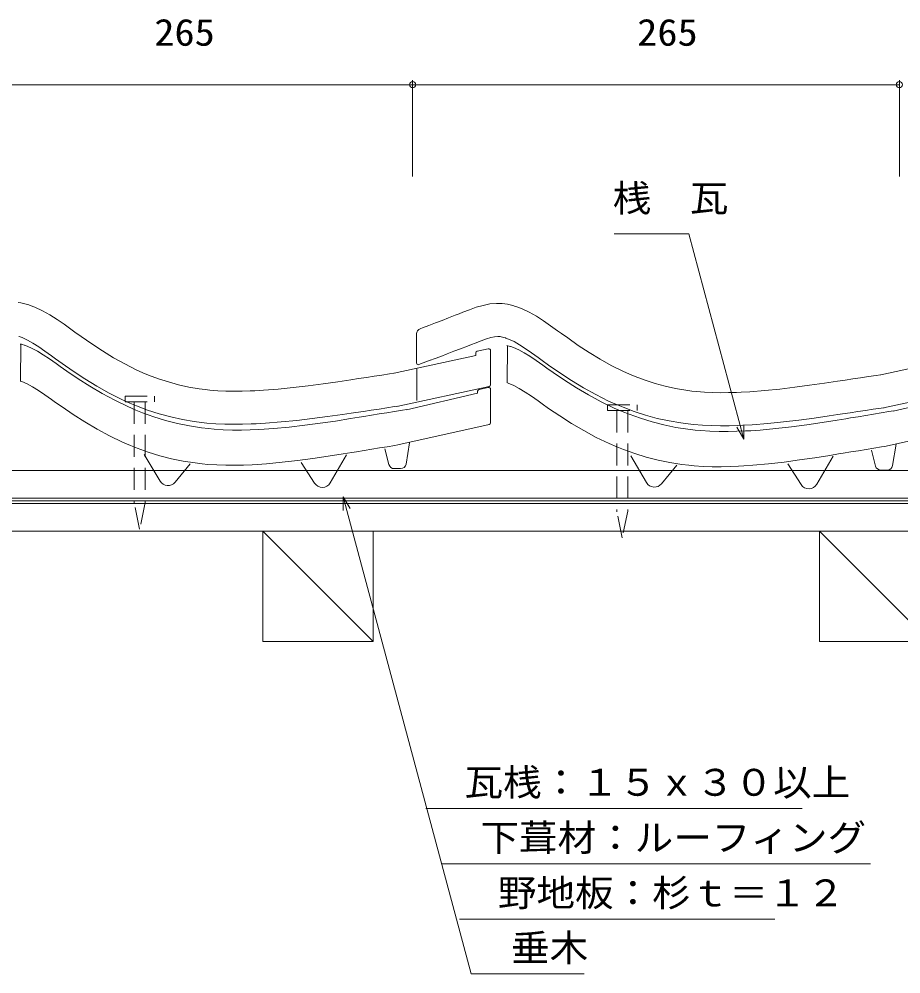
# Model space of a CAD drawing. Units: millimetres, scale not verified. Extents: x -558 to 544, y -250 to 270.
# Drawn here: x -190 to 290, y -250 to 270 of the extents above; entities that cross this region are included whole.
import ezdxf
from ezdxf.enums import TextEntityAlignment as Align

# ---------------------------------------------------------------- set-up
doc = ezdxf.new("R2010")
doc.units = ezdxf.units.MM
doc.header["$LTSCALE"] = 10
doc.linetypes.add('DASHED1', pattern=[1.8, 1.2, -0.6])
doc.linetypes.add('DASHED3', pattern=[4, 3, -1])
doc.layers.add('0-0_LAYER001', color=4, linetype='Continuous', lineweight=18)
doc.layers.add('0-1_LAYER004', color=2, linetype='Continuous', lineweight=18)
doc.styles.add('ＭＳ ゴシック', font='')
doc.styles.get('ＭＳ ゴシック').set_extended_font_data('MS Gothic')

msp = doc.modelspace()

# ---------------------------------------------------------------- linework, layer by layer
at = {"layer": '0-0_LAYER001', "color": 7}
for p, q in [((-465.8, 234.26), (289.2, 234.26)), ((24.2, 235.96), (24.2, 184.26)), ((289.2, 235.96), (289.2, 184.26)), ((134, 153.06), (174.5, 153.06)), ((204.44, 41.32), (174.5, 153.06)), ((-373.29, 24.22), (532.61, 24.22)), ((532.61, 9.22), (-319.54, 9.22)), ((-313.29, 7.72), (532.61, 7.72)), ((532.61, 6.22), (-313.29, 6.22)), ((-13.61, 10.01), (-13.61, 2.51)), ((-13.61, 10.01), (-9.86, 3.52)), ((-13.61, 10.01), (56, -249.76)), ((532.61, -8.78), (-313.29, -8.78)), ((2.71, -68.78), (-57.29, -8.78)), ((245.71, -8.78), (305.71, -68.78)), ((31.87, -159.7), (236.31, -159.7)), ((40.11, -189.79), (273.51, -189.79)), ((49.65, -219.89), (221.33, -219.89)), ((56, -249.76), (117.68, -249.76))]:
    msp.add_line(p, q, dxfattribs=at)
at = {"layer": '0-0_LAYER001', "color": 2}
for p, q in [((24.2, 234.26), (-240.8, 234.26)), ((24.2, 236.76), (24.2, 184.26)), ((289.2, 234.26), (24.2, 234.26)), ((289.2, 236.76), (289.2, 184.26)), ((532.61, 24.22), (-373.29, 24.22)), ((532.61, 9.22), (-319.54, 9.22)), ((532.61, 6.22), (-313.29, 6.22)), ((-13.61, 10.01), (56, -249.76)), ((532.61, -8.78), (-313.29, -8.78)), ((-57.29, -8.78), (2.71, -68.78)), ((245.71, -8.78), (305.71, -68.78)), ((31.48, -159.7), (236.31, -159.7)), ((40.11, -189.79), (273.51, -189.79)), ((49.65, -219.89), (221.33, -219.89)), ((56, -249.76), (117.68, -249.76))]:
    msp.add_line(p, q, dxfattribs=at)
at = {"layer": '0-0_LAYER001'}
for p, q in [((28.34, 101.42), (28.77, 101.58)), ((26.31, 82.85), (26.31, 98.57)), ((-189.36, 93.1), (-189.32, 93.09)), ((-189.32, 93.09), (-188.74, 92.97)), ((-189, 93), (-189.17, 72.83)), ((-188.74, 92.97), (-188.08, 92.81)), ((-188.08, 92.81), (-187.29, 92.58)), ((-187.29, 92.58), (-187.11, 92.52)), ((-187.11, 92.52), (-185.65, 91.99)), ((-185.65, 91.99), (-182.82, 90.72)), ((-182.82, 90.72), (-179.95, 89.17)), ((-179.95, 89.17), (-176.83, 87.24)), ((65.42, 90.55), (59.42, 89.3)), ((66.63, 89.57), (66.63, 70.99)), ((75.5, 92.29), (75.54, 92.28)), ((75.54, 92.28), (76.12, 92.16)), ((75.86, 92.19), (75.69, 72.02)), ((76.12, 92.16), (76.78, 92)), ((76.78, 92), (77.57, 91.77)), ((77.57, 91.77), (77.75, 91.72)), ((77.75, 91.72), (79.21, 91.18)), ((79.21, 91.18), (82.04, 89.92)), ((82.04, 89.92), (84.91, 88.36)), ((84.91, 88.36), (88.03, 86.43)), ((-176.83, 87.24), (-173.46, 84.97)), ((-173.46, 84.97), (-169.84, 82.43)), ((14.17, 77.22), (58.63, 86.87)), ((27.66, 81.91), (33.84, 84.25)), ((58.63, 88.32), (58.63, 86.87)), ((88.03, 86.43), (91.39, 84.17)), ((91.39, 84.17), (95.02, 81.63)), ((279.03, 76.41), (323.49, 86.06)), ((-169.84, 82.43), (-167.61, 80.86)), ((-167.61, 80.86), (-164.07, 78.4)), ((-164.07, 78.4), (-157.88, 74.23)), ((26.45, 62.33), (26.45, 79.53)), ((95.02, 81.63), (97.25, 80.05)), ((97.25, 80.05), (100.79, 77.59)), ((-189.33, 72.96), (-188.58, 72.68)), ((-157.88, 74.23), (-151.47, 70.15)), ((100.79, 77.59), (106.98, 73.43)), ((106.98, 73.43), (113.39, 69.35)), ((-188.58, 72.68), (-185.61, 71.36)), ((-185.61, 71.36), (-182.63, 69.74)), ((-182.63, 69.74), (-179.43, 67.76)), ((-179.43, 67.76), (-176.02, 65.46)), ((-151.47, 70.15), (-144.84, 66.22)), ((65.84, 70.01), (15.71, 59.13)), ((65.41, 69.5), (60.37, 68.37)), ((66.63, 50.25), (66.63, 68.53)), ((75.53, 72.15), (76.28, 71.88)), ((76.28, 71.88), (79.25, 70.55)), ((79.25, 70.55), (82.23, 68.93)), ((82.23, 68.93), (85.43, 66.95)), ((113.39, 69.35), (120.02, 65.41)), ((330.7, 69.2), (280.57, 58.32)), ((-176.02, 65.46), (-172.37, 62.91)), ((-172.37, 62.91), (-170.14, 61.34)), ((-144.84, 66.22), (-137.94, 62.49)), ((-137.94, 62.49), (-130.87, 59.07)), ((20.92, 57.38), (59.59, 66.43)), ((59.59, 67.39), (59.59, 66.43)), ((85.43, 66.95), (88.84, 64.66)), ((88.84, 64.66), (92.49, 62.1)), ((120.02, 65.41), (126.92, 61.68)), ((285.78, 56.58), (324.45, 65.63)), ((-170.14, 61.34), (-166.62, 58.89)), ((-166.62, 58.89), (-160.47, 54.75)), ((-130.87, 59.07), (-126.51, 57.18)), ((-126.51, 57.18), (-122.82, 55.71)), ((18.63, 57.12), (21.05, 57.53)), ((92.49, 62.1), (94.72, 60.53)), ((94.72, 60.53), (98.24, 58.08)), ((98.24, 58.08), (104.39, 53.94)), ((126.92, 61.68), (133.99, 58.27)), ((133.99, 58.27), (138.35, 56.38)), ((-160.47, 54.75), (-154.11, 50.7)), ((-122.82, 55.71), (-116.66, 53.51)), ((-116.66, 53.51), (-110.29, 51.55)), ((-17.76, 51.21), (-9.55, 52.5)), ((-9.55, 52.5), (-4.82, 53.26)), ((-4.82, 53.26), (-2.37, 53.66)), ((-2.37, 53.66), (1.84, 54.34)), ((1.84, 54.34), (6.04, 55.04)), ((6.04, 55.04), (10.24, 55.73)), ((10.24, 55.73), (14.44, 56.43)), ((14.44, 56.43), (18.63, 57.12)), ((104.39, 53.94), (110.75, 49.89)), ((138.35, 56.38), (142.04, 54.9)), ((142.04, 54.9), (148.2, 52.7)), ((148.2, 52.7), (154.57, 50.75)), ((255.31, 51.69), (260.04, 52.45)), ((260.04, 52.45), (262.49, 52.85)), ((262.49, 52.85), (266.7, 53.54)), ((266.7, 53.54), (270.9, 54.23)), ((270.9, 54.23), (275.1, 54.92)), ((275.1, 54.92), (279.3, 55.62)), ((279.3, 55.62), (283.48, 56.31)), ((283.48, 56.31), (285.91, 56.72)), ((-154.11, 50.7), (-147.53, 46.8)), ((-147.53, 46.8), (-140.71, 43.11)), ((-110.29, 51.55), (-103.83, 49.9)), ((-103.83, 49.9), (-97.28, 48.55)), ((-97.28, 48.55), (-90.77, 47.52)), ((-90.77, 47.52), (-86.84, 47.06)), ((-86.84, 47.06), (-83.79, 46.78)), ((-83.79, 46.78), (-78.83, 46.46)), ((-56.61, 46.76), (-51.54, 47.12)), ((-51.54, 47.12), (-42.99, 47.9)), ((-42.99, 47.9), (-34.47, 48.88)), ((-34.47, 48.88), (-26.06, 49.99)), ((-26.06, 49.99), (-17.76, 51.21)), ((65.85, 49.27), (16.26, 38.2)), ((110.75, 49.89), (117.33, 45.99)), ((154.57, 50.75), (161.03, 49.09)), ((161.03, 49.09), (167.58, 47.74)), ((167.58, 47.74), (174.09, 46.72)), ((213.32, 46.31), (221.87, 47.1)), ((221.87, 47.1), (230.39, 48.07)), ((230.39, 48.07), (238.8, 49.19)), ((238.8, 49.19), (247.1, 50.41)), ((247.1, 50.41), (255.31, 51.69)), ((330.7, 48.46), (281.12, 37.4)), ((-140.71, 43.11), (-133.72, 39.73)), ((-78.83, 46.46), (-73.86, 46.3)), ((-73.86, 46.3), (-68.96, 46.29)), ((-68.96, 46.29), (-64.13, 46.39)), ((-64.13, 46.39), (-59.41, 46.6)), ((-59.41, 46.6), (-56.61, 46.76)), ((117.33, 45.99), (124.14, 42.3)), ((124.14, 42.3), (131.14, 38.93)), ((174.09, 46.72), (178.02, 46.26)), ((178.02, 46.26), (181.07, 45.97)), ((181.07, 45.97), (186.03, 45.66)), ((186.03, 45.66), (191, 45.5)), ((191, 45.5), (195.9, 45.48)), ((195.9, 45.48), (200.73, 45.59)), ((200.73, 45.59), (205.45, 45.79)), ((205.45, 45.79), (208.25, 45.95)), ((208.25, 45.95), (213.32, 46.31)), ((-133.72, 39.73), (-129.42, 37.87)), ((-129.42, 37.87), (-125.8, 36.42)), ((-125.8, 36.42), (-119.71, 34.24)), ((2.04, 35.85), (6.23, 36.54)), ((6.23, 36.54), (10.43, 37.24)), ((10.43, 37.24), (14.61, 37.93)), ((14.61, 37.93), (16.23, 38.2)), ((20.63, 27.78), (22.57, 39.38)), ((131.14, 38.93), (135.44, 37.06)), ((135.44, 37.06), (139.06, 35.61)), ((271.09, 35.74), (275.29, 36.43)), ((275.29, 36.43), (279.47, 37.13)), ((279.47, 37.13), (281.09, 37.4)), ((285.49, 26.97), (287.43, 38.57)), ((-113.28, 18.49), (-121.82, 33.03)), ((-119.71, 34.24), (-113.43, 32.32)), ((-113.43, 32.32), (-107.06, 30.69)), ((-30.02, 30.81), (-21.74, 32.03)), ((-21.74, 32.03), (-13.55, 33.31)), ((-20.66, 17.56), (-11.72, 32.81)), ((-13.55, 33.31), (-8.82, 34.07)), ((-8.82, 34.07), (-6.37, 34.47)), ((-6.37, 34.47), (-2.17, 35.16)), ((-2.17, 35.16), (2.04, 35.85)), ((11.33, 27.51), (9.08, 36.09)), ((139.06, 35.61), (145.15, 33.44)), ((151.58, 17.69), (143.04, 32.22)), ((145.15, 33.44), (151.43, 31.51)), ((151.43, 31.51), (157.8, 29.88)), ((234.84, 30.01), (243.12, 31.22)), ((243.12, 31.22), (251.31, 32.5)), ((244.2, 16.76), (253.14, 32)), ((251.31, 32.5), (256.04, 33.27)), ((256.04, 33.27), (258.49, 33.66)), ((258.49, 33.66), (262.69, 34.35)), ((262.69, 34.35), (266.9, 35.04)), ((266.9, 35.04), (271.09, 35.74)), ((276.19, 26.71), (273.94, 35.28)), ((-107.06, 30.69), (-100.61, 29.35)), ((-105.11, 17.84), (-96.81, 27.91)), ((-100.61, 29.35), (-94.18, 28.35)), ((-94.18, 28.35), (-90.31, 27.89)), ((-90.31, 27.89), (-87.32, 27.61)), ((-87.32, 27.61), (-82.42, 27.3)), ((-82.42, 27.3), (-77.51, 27.14)), ((-77.51, 27.14), (-72.66, 27.13)), ((-72.66, 27.13), (-67.88, 27.23)), ((-67.88, 27.23), (-63.19, 27.44)), ((-63.19, 27.44), (-60.42, 27.6)), ((-60.42, 27.6), (-55.39, 27.95)), ((-55.39, 27.95), (-46.87, 28.73)), ((-46.87, 28.73), (-38.4, 29.7)), ((-38.4, 29.7), (-30.02, 30.81)), ((-29.17, 17.37), (-36.49, 28.68)), ((157.8, 29.88), (164.25, 28.55)), ((159.75, 17.04), (168.05, 27.1)), ((164.25, 28.55), (170.68, 27.54)), ((170.68, 27.54), (174.55, 27.08)), ((174.55, 27.08), (177.54, 26.81)), ((177.54, 26.81), (182.44, 26.49)), ((182.44, 26.49), (187.35, 26.34)), ((187.35, 26.34), (192.2, 26.32)), ((192.2, 26.32), (196.98, 26.43)), ((196.98, 26.43), (201.67, 26.63)), ((201.67, 26.63), (204.44, 26.79)), ((204.44, 26.79), (209.47, 27.14)), ((209.47, 27.14), (217.99, 27.92)), ((217.99, 27.92), (226.46, 28.89)), ((226.46, 28.89), (234.84, 30.01)), ((235.69, 16.57), (228.37, 27.87)), ((17.67, 25.27), (14.26, 25.27)), ((282.53, 24.46), (279.12, 24.46))]:
    msp.add_line(p, q, dxfattribs=at)
at = {"layer": '0-0_LAYER001', "color": 2, "linetype": 'DASHED1'}
for p, q in [((-127.33, 61.69), (-127.33, 6.55)), ((-121.33, 61.69), (-121.33, 6.8)), ((135.38, 56.97), (135.38, 1.83)), ((141.38, 56.97), (141.38, 2.08)), ((-124.38, -7.71), (-127.33, 6.55)), ((-121.33, 6.8), (-124.38, -7.71)), ((138.32, -12.43), (135.38, 1.83)), ((141.38, 2.08), (138.32, -12.43))]:
    msp.add_line(p, q, dxfattribs=at)
at = {"layer": '0-0_LAYER001', "color": 2, "linetype": 'DASHED3'}
msp.add_line((532.61, 7.72), (-313.29, 7.72), dxfattribs=at)
at = {"layer": '0-0_LAYER001'}
for points in [[(-190.47, 115.8), (-189.01, 115.55), (-187.56, 115.23), (-186.11, 114.85), (-184.69, 114.42), (-183.87, 114.15), (-181.37, 113.2), (-177.21, 111.26), (-173.21, 109.02), (-169.32, 106.54), (-165.51, 103.9), (-161.75, 101.18), (-159.56, 99.6), (-156.23, 97.21), (-150.44, 93.19), (-144.57, 89.34), (-138.59, 85.68), (-132.5, 82.27), (-126.25, 79.15), (-122.55, 77.48), (-119.5, 76.21), (-114.13, 74.21), (-108.68, 72.45), (-103.14, 70.95)], [(28.77, 101.58), (29.58, 101.89), (33.13, 103.23), (36.69, 104.58), (40.26, 105.94), (43.84, 107.33), (47.45, 108.74), (49.55, 109.57), (51.63, 110.4), (55.24, 111.8), (58.87, 113.09), (62.53, 114.15), (66.21, 114.91), (69.92, 115.25), (72.08, 115.22), (72.92, 115.16), (74.39, 114.99), (75.85, 114.74), (77.3, 114.43), (78.75, 114.05), (80.17, 113.61), (80.99, 113.34), (83.49, 112.39), (87.65, 110.46), (91.65, 108.21), (95.54, 105.73), (99.35, 103.09), (103.11, 100.37), (105.29, 98.79), (108.63, 96.4), (114.42, 92.39), (120.29, 88.53), (126.26, 84.88), (132.36, 81.47), (138.61, 78.34), (142.3, 76.68), (145.36, 75.4), (150.72, 73.4), (156.18, 71.65), (161.72, 70.15)], [(-190.17, 97.27), (-189.93, 97.19), (-188.37, 96.6), (-185.42, 95.23), (-182.46, 93.57), (-179.29, 91.55), (-175.91, 89.2), (-172.3, 86.6), (-170.09, 85), (-166.6, 82.5), (-160.51, 78.27), (-154.21, 74.13), (-147.69, 70.14), (-140.92, 66.36), (-133.98, 62.89), (-129.71, 60.96), (-126.1, 59.46), (-120.04, 57.2), (-113.79, 55.19), (-107.45, 53.47)], [(33.87, 84.27), (35.93, 85.05), (39.5, 86.4), (43.09, 87.76), (46.71, 89.14), (50.37, 90.55), (54.05, 91.99), (56.2, 92.85), (58.22, 93.65), (61.5, 94.92), (64.39, 95.95), (66.86, 96.67), (68.85, 97.07), (70.63, 97.24), (71.31, 97.23), (71.23, 97.24), (71.85, 97.16), (72.44, 97.06), (73.1, 96.92), (73.84, 96.73), (74.69, 96.47), (74.93, 96.39), (76.49, 95.79), (79.44, 94.42), (82.4, 92.76), (85.57, 90.74), (88.95, 88.4), (92.56, 85.79), (94.77, 84.19), (98.26, 81.69), (104.35, 77.47), (110.65, 73.33), (117.17, 69.34), (123.94, 65.55), (130.88, 62.08), (135.15, 60.15), (138.76, 58.66), (144.82, 56.39), (151.07, 54.38), (157.41, 52.66)], [(-103.14, 70.95), (-97.55, 69.71), (-91.9, 68.75), (-88.61, 68.31), (-86.09, 68.05), (-81.74, 67.71), (-77.38, 67.51), (-73.01, 67.43), (-68.65, 67.47), (-64.28, 67.59), (-61.75, 67.7), (-57.02, 67.97), (-48.88, 68.6), (-40.76, 69.42), (-32.66, 70.38), (-24.56, 71.45), (-16.48, 72.6), (-11.79, 73.29), (-9.36, 73.65), (-5.16, 74.28), (-0.97, 74.91), (3.23, 75.54), (7.42, 76.18), (11.62, 76.81), (14.05, 77.18)], [(161.72, 70.15), (167.31, 68.91), (172.96, 67.94), (176.25, 67.51), (178.77, 67.24), (183.12, 66.9), (187.48, 66.7), (191.85, 66.63), (196.21, 66.66), (200.58, 66.79), (203.11, 66.9), (207.84, 67.17), (215.98, 67.8), (224.1, 68.61), (232.2, 69.57), (240.3, 70.65), (248.38, 71.8), (253.07, 72.48), (255.5, 72.84), (259.7, 73.47), (263.89, 74.1), (268.09, 74.73), (272.28, 75.37), (276.48, 76.01), (278.91, 76.38)], [(-107.45, 53.47), (-101.01, 52.05), (-94.6, 50.95), (-90.74, 50.44), (-87.74, 50.12), (-82.85, 49.74), (-77.94, 49.51), (-73.1, 49.43), (-68.31, 49.47), (-63.62, 49.61), (-60.85, 49.73), (-55.82, 50.01), (-47.29, 50.67), (-38.8, 51.52), (-30.41, 52.52), (-22.11, 53.62), (-13.9, 54.79), (-9.17, 55.48), (-6.71, 55.85), (-2.5, 56.47), (1.71, 57.11), (5.92, 57.74), (10.12, 58.38), (14.32, 59.02), (15.94, 59.26)], [(157.41, 52.66), (163.85, 51.24), (170.26, 50.14), (174.12, 49.63), (177.12, 49.31), (182.01, 48.93), (186.92, 48.71), (191.76, 48.62), (196.55, 48.66), (201.23, 48.8), (204.01, 48.92), (209.04, 49.21), (217.57, 49.87), (226.05, 50.72), (234.45, 51.71), (242.75, 52.81), (250.95, 53.98), (255.69, 54.68), (258.15, 55.04), (262.36, 55.67), (266.57, 56.3), (270.78, 56.94), (274.98, 57.57), (279.18, 58.21), (280.8, 58.46)]]:
    msp.add_lwpolyline(points, dxfattribs=at)
at = {"layer": '0-0_LAYER001', "color": 2, "linetype": 'DASHED1'}
for points in [[(-132.33, 64.69), (-116.33, 64.69), (-116.33, 61.69)], [(-132.33, 64.69), (-132.33, 61.69), (-116.33, 61.69)], [(130.38, 59.97), (146.38, 59.97), (146.38, 56.97)], [(130.38, 59.97), (130.38, 56.97), (146.38, 56.97)]]:
    msp.add_lwpolyline(points, dxfattribs=at)
at = {"layer": '0-0_LAYER001', "color": 7}
for points in [[(200.69, 47.82), (204.44, 41.32), (204.44, 48.82)], [(-57.29, -8.78), (-57.29, -68.78), (2.71, -68.78), (2.71, -8.78)], [(245.71, -8.78), (245.71, -68.78), (305.71, -68.78)]]:
    msp.add_lwpolyline(points, dxfattribs=at)
at = {"layer": '0-0_LAYER001', "color": 2}
msp.add_lwpolyline([(-13.61, 2.51), (-13.61, 10.01), (-9.86, 3.52)], dxfattribs=at)
for points in [[(-57.29, -8.78), (2.71, -8.78), (2.71, -68.78), (-57.29, -68.78)], [(245.71, -8.78), (305.71, -8.78), (305.71, -68.78), (245.71, -68.78)]]:
    msp.add_lwpolyline(points, close=True, dxfattribs=at)
for centre in [(24.2, 234.26), (24.2, 234.26), (289.2, 234.26)]:
    msp.add_circle(centre, 1.7, dxfattribs=at)
at = {"layer": '0-0_LAYER001'}
for centre, radius, start, end in [((29.41, 98.62), 3, 110.949, 178.7), ((59.63, 88.32), 1, 101.7331, 180), ((65.63, 89.57), 1, 0, 101.7331), ((27.31, 82.85), 1, 180, 290.7317), ((60.59, 67.39), 1, 102.7244, 180), ((65.63, 68.53), 1, 0, 102.7244), ((65.63, 70.99), 1, 282.245, 0), ((65.63, 50.25), 1, 282.583, 0), ((14.23, 28.27), 3, 194.6764, 270), ((17.67, 28.27), 3, 270, 350.5377), ((279.09, 27.47), 3, 194.6764, 270), ((282.53, 27.46), 3, 270, 350.5377), ((-108.97, 21.03), 5, 210.4258, 320.47), ((-24.97, 20.09), 5, 212.9399, 329.6172), ((155.89, 20.22), 5, 210.4258, 320.47), ((239.89, 19.29), 5, 212.9399, 329.6172)]:
    msp.add_arc(centre, radius, start, end, dxfattribs=at)
at = {"layer": '0-1_LAYER004'}
for points in [[(204.44, 41.32), (174.5, 153.06), (134, 153.06)], [(204.44, 48.82), (204.44, 41.32), (200.69, 47.82)]]:
    msp.add_lwpolyline(points, dxfattribs=at)

# ---------------------------------------------------------------- texts
at = {"layer": '0-0_LAYER001', "color": 7, "style": 'ＭＳ ゴシック'}
for s, width, p in [('265', 1.1, (-116.38, 251.09)), ('265', 1.1, (146.47, 251.09)), ('\u3000瓦桟：１５ｘ３０以上', 1.05, (31.48, -157.2)), ('\u3000下葺材：ルーフィング', 1.05, (40.11, -187.29)), ('\u3000野地板：杉ｔ＝１２', 1.05, (49.65, -217.39)), ('\u3000垂木', 1.05, (56.83, -247.26))]:
    msp.add_text(s, height=14.66, dxfattribs=dict(at, width=width)).set_placement(p, align=Align.BOTTOM_LEFT)
at = {"layer": '0-1_LAYER004', "color": 7, "style": 'ＭＳ ゴシック', "width": 1.05}
msp.add_text('桟\u3000瓦', height=14.66, dxfattribs=at).set_placement((133.13, 160.78), align=Align.BOTTOM_LEFT)

doc.saveas('drawing.dxf')
